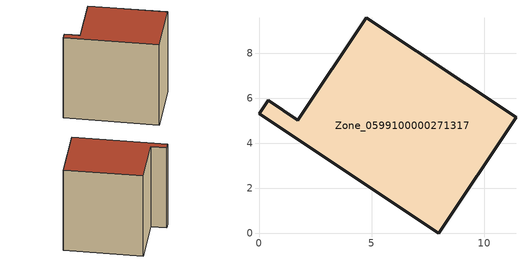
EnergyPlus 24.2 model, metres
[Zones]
Zone_0599100000271317
 floor ground (C_G): 7.98,0 0,5.32 0.4,5.92 1.72,5.03 4.77,9.58 11.42,5.15 z0
 wall outside (C_F): 1.72,5.03 0.4,5.92 0,5.32 7.98,0 11.42,5.15 4.77,9.58 1.72,5.03 z0:9.33
 roof outside (C_R): 11.42,5.15 4.77,9.58 1.72,5.03 0.4,5.92 0,5.32 7.98,0 z9.33
[BUILDING]
Pand.0599100000271317: North Axis=0; Terrain=City; Loads Convergence Tolerance Value=0.04; Temperature Convergence Tolerance Value=0.4; Solar Distribution=FullExterior; Maximum Number of Warmup Days=25; Minimum Number of Warmup Days=1
[Site:Location]
Rotterdam.The.Hague.AP_ZH_NLD Design_Conditions: Latitude=51.96; Longitude=4.45; Time Zone=1; Elevation=-4.5
[SITE:GROUNDTEMPERATURE:BUILDINGSURFACE]
18, 18, 18, 18, 18, 18, 18, 18, 18, 18, 18, 18
[MATERIAL] Thermal Absorptance=0.9; Solar Absorptance=0.7; Visible Absorptance=0.7
Name | Roughness | Thickness | Conductivity | Density | Specific Heat
G.TI.1946 | MediumSmooth | 0.15 | 1 | 540 | 1210
F.TI.1946 | Rough | 0.3 | 0.857143 | 1920 | 840
R.TI.1946 | MediumRough | 0.2 | 0.1 | 1500 | 1000
[CONSTRUCTION]
C_G: G.TI.1946
C_F: F.TI.1946
C_R: R.TI.1946
[ZONE]
Zone_0599100000271317: Type=1; Multiplier=1; Ceiling Height=Autocalculate; Volume=Autocalculate; Floor Area=autocalculate; Part of Total Floor Area=Yes
[ZONEINFILTRATION:DESIGNFLOWRATE]
Infil_Zone_0599100000271317: Zone or ZoneList or Space or SpaceList=Zone_0599100000271317; Schedule=AlwaysOn; Design Flow Rate Calculation Method=Flow/Area; Flow Rate per Floor Area=0.003; Constant Term Coefficient=1; Temperature Term Coefficient=0; Velocity Term Coefficient=0; Velocity Squared Term Coefficient=0
[HVACTEMPLATE:ZONE:IDEALLOADSAIRSYSTEM]
Zone_0599100000271317: Maximum Heating Supply Air Temperature=50; Minimum Cooling Supply Air Temperature=13; Maximum Heating Supply Air Humidity Ratio=0.0156; Minimum Cooling Supply Air Humidity Ratio=0.0077; Heating Limit=NoLimit; Cooling Limit=NoLimit; Dehumidification Control Type=ConstantSensibleHeatRatio; Cooling Sensible Heat Ratio=0.7; Dehumidification Setpoint=60; Humidification Control Type=None; Humidification Setpoint=30; Outdoor Air Method=None; Outdoor Air Flow Rate per Person=0.00944; Outdoor Air Flow Rate per Zone Floor Area=0; Outdoor Air Flow Rate per Zone=0; Demand Controlled Ventilation Type=None; Outdoor Air Economizer Type=NoEconomizer; Heat Recovery Type=None; Sensible Heat Recovery Effectiveness=0.7; Latent Heat Recovery Effectiveness=0.65
[ZONECONTROL:THERMOSTAT]
ThermostatControl_Zone_0599100000271317: Zone or ZoneList=Zone_0599100000271317; Control Type Schedule=DualSetpointControlType; Control 1=Thermostat_Zone_0599100000271317; Temperature Difference Between Cutout And Setpoint=0
[THERMOSTATSETPOINT:DUALSETPOINT]
Thermostat_Zone_0599100000271317: Heating Setpoint Temperature Schedule=HeatingSetpoint_Zone_0599100000271317; Cooling Setpoint Temperature Schedule=CoolingSetpoint_Zone_0599100000271317
[SCHEDULE:COMPACT]
HeatingSetpoint_Zone_0599100000271317: Through: 12/31, For: AllDays, Until: 24:00, 21
CoolingSetpoint_Zone_0599100000271317: Through: 12/31, For: AllDays, Until: 24:00, 24
DualSetpointControlType: Through: 12/31, For: AllDays, Until: 24:00, 4
AlwaysOn: Through: 12/31, For: AllDays, Until: 24:00, 1
